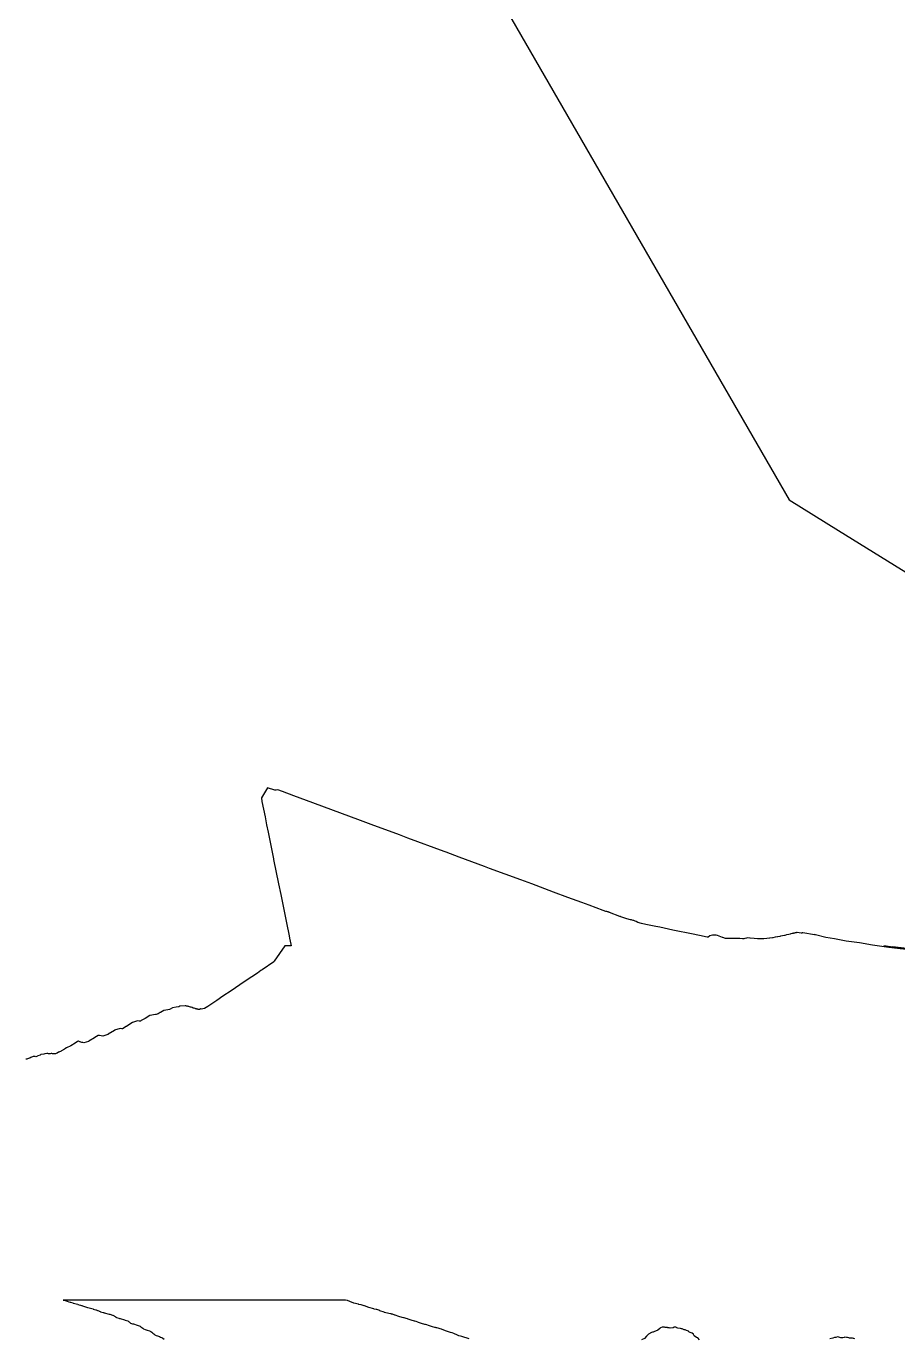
# Model space of a CAD drawing. Header units: metres. Extents: x 483462 to 484492, y 8428718 to 8429266.
# Drawn here: x 484148.2 to 484197.2, y 8428859.5 to 8428933.3 of the extents above; entities that cross this region are included whole.
import ezdxf

# ---------------------------------------------------------------- set-up
doc = ezdxf.new("R2010")
doc.units = ezdxf.units.M
doc.layers.add('C-TOPO-MAJR', color=9, linetype='Continuous')
doc.layers.add('C-TOPO-MINR', color=8, linetype='Continuous')

msp = doc.modelspace()

# ---------------------------------------------------------------- linework, layer by layer
at = {"layer": 'C-TOPO-MAJR', "color": 9, "linetype": 'Continuous', "lineweight": -3, "elevation": 1190, "flags": 128}
for points in [[(484174.496, 8428935.518), (484191.135, 8428906.667), (484193.907, 8428904.949), (484197.056, 8428902.998), (484200.662, 8428900.763)], [(484197.532, 8428881.412), (484196.742, 8428881.514), (484195.826, 8428881.641), (484195.088, 8428881.762), (484194.34, 8428881.868), (484193.687, 8428881.992), (484193.184, 8428882.064), (484192.613, 8428882.222), (484192.572, 8428882.228), (484192.564, 8428882.227), (484192.555, 8428882.224), (484191.907, 8428882.336), (484191.896, 8428882.333), (484191.885, 8428882.331), (484191.871, 8428882.327), (484191.854, 8428882.323), (484191.836, 8428882.318), (484191.813, 8428882.313), (484191.582, 8428882.351), (484191.539, 8428882.342), (484191.516, 8428882.337), (484191.473, 8428882.327), (484191.427, 8428882.317), (484191.38, 8428882.305), (484191.356, 8428882.3), (484191.293, 8428882.285), (484191.22, 8428882.267), (484191.197, 8428882.262), (484191.111, 8428882.241), (484191.007, 8428882.216), (484190.985, 8428882.212), (484190.883, 8428882.188), (484190.861, 8428882.183), (484190.75, 8428882.158), (484190.636, 8428882.134), (484190.615, 8428882.13), (484190.492, 8428882.105), (484190.472, 8428882.102), (484190.347, 8428882.078), (484190.211, 8428882.054), (484190.191, 8428882.052), (484190.054, 8428882.029), (484190.041, 8428882.028), (484190.028, 8428882.028), (484189.88, 8428882.008), (484189.867, 8428882.008), (484189.714, 8428881.996), (484189.702, 8428881.996), (484189.537, 8428881.991), (484189.524, 8428881.992), (484189.358, 8428881.997), (484189.344, 8428881.998), (484189.172, 8428882.009), (484189.155, 8428882.01), (484188.943, 8428882.028), (484188.927, 8428882.029), (484188.919, 8428882.03), (484188.793, 8428882.041), (484188.73, 8428882.026), (484188.647, 8428882.01), (484188.642, 8428882.009), (484188.637, 8428882.008), (484188.584, 8428882.002), (484188.577, 8428882.001), (484188.521, 8428881.995), (484188.511, 8428881.996), (484188.359, 8428882.007), (484188.341, 8428882.009), (484188.177, 8428882.02), (484188.167, 8428882.021), (484188.082, 8428882.015), (484188.076, 8428882.015), (484188.001, 8428882.008), (484187.996, 8428882.008), (484187.937, 8428882.01), (484187.933, 8428882.01), (484187.929, 8428882.01), (484187.87, 8428882.012), (484187.759, 8428882.006), (484187.746, 8428882.005), (484187.585, 8428882.01), (484187.565, 8428882.011), (484187.546, 8428882.017), (484187.399, 8428882.064), (484187.386, 8428882.07), (484187.202, 8428882.141), (484187.191, 8428882.143), (484187.094, 8428882.182), (484187.037, 8428882.193), (484187.03, 8428882.194), (484186.98, 8428882.203), (484186.844, 8428882.2), (484186.831, 8428882.198), (484186.743, 8428882.181), (484186.681, 8428882.16), (484186.583, 8428882.094), (484186.569, 8428882.092), (484186.561, 8428882.088), (484186.554, 8428882.085), (484186.52, 8428882.085), (484186.26, 8428882.138), (484186.179, 8428882.155), (484185.542, 8428882.289), (484184.77, 8428882.45), (484184.599, 8428882.486), (484183.86, 8428882.641), (484183.63, 8428882.69), (484183.081, 8428882.805), (484182.833, 8428882.857), (484182.616, 8428882.903), (484182.538, 8428882.968), (484182.476, 8428882.992), (484182.441, 8428883.005), (484182.405, 8428883.018), (484182.358, 8428883.032), (484182.309, 8428883.047), (484182.262, 8428883.056), (484182.216, 8428883.065), (484181.997, 8428883.11), (484181.772, 8428883.194), (484181.661, 8428883.236), (484181.647, 8428883.243), (484181.631, 8428883.251), (484181.612, 8428883.258), (484181.027, 8428883.477), (484181.006, 8428883.485), (484180.982, 8428883.494), (484180.956, 8428883.503), (484180.924, 8428883.513), (484180.887, 8428883.523), (484180.853, 8428883.53), (484180.819, 8428883.536), (484180.684, 8428883.586), (484179.895, 8428883.879), (484179.47, 8428884.036), (484178.693, 8428884.323), (484177.892, 8428884.621), (484176.66, 8428885.077), (484176.041, 8428885.307), (484174.287, 8428885.957), (484174.003, 8428886.062), (484172.578, 8428886.59), (484171.857, 8428886.858), (484171.736, 8428886.903), (484169.697, 8428887.658), (484169.224, 8428887.834), (484167.625, 8428888.427), (484166.882, 8428888.702), (484166.013, 8428889.024), (484164.859, 8428889.451), (484163.988, 8428889.773), (484163.279, 8428890.036), (484162.643, 8428890.271), (484162.384, 8428890.364), (484162.291, 8428890.361), (484162.221, 8428890.343), (484161.812, 8428890.491), (484161.458, 8428889.928), (484161.495, 8428889.715), (484161.67, 8428888.845), (484161.757, 8428888.4), (484161.838, 8428887.999), (484162.122, 8428886.59), (484162.141, 8428886.5), (484162.149, 8428886.46), (484162.428, 8428885.078), (484162.546, 8428884.494), (484162.699, 8428883.738), (484162.869, 8428882.897), (484163.017, 8428882.165), (484163.045, 8428882.027), (484163.111, 8428881.698), (484163.13, 8428881.604), (484163.107, 8428881.604), (484163.098, 8428881.604), (484163.087, 8428881.604), (484163.045, 8428881.604), (484162.909, 8428881.604), (484162.771, 8428881.604), (484162.172, 8428880.73), (484162.16, 8428880.697), (484161.507, 8428880.253), (484161.438, 8428880.206), (484161.241, 8428880.072), (484160.61, 8428879.645), (484160.257, 8428879.406), (484159.753, 8428879.066), (484159.302, 8428878.763), (484158.96, 8428878.534), (484158.619, 8428878.306), (484158.455, 8428878.198), (484158.272, 8428878.078), (484158.08, 8428878.046), (484158.044, 8428878.056), (484157.983, 8428878.015), (484157.951, 8428878.024), (484157.94, 8428878.018), (484157.908, 8428878.028), (484157.879, 8428878.036), (484157.853, 8428878.043), (484157.84, 8428878.043), (484157.816, 8428878.05), (484157.793, 8428878.056), (484157.758, 8428878.064), (484157.735, 8428878.07), (484157.675, 8428878.091), (484157.652, 8428878.097), (484157.628, 8428878.103), (484157.572, 8428878.125), (484157.512, 8428878.143), (484157.482, 8428878.15), (484157.427, 8428878.166), (484157.374, 8428878.181), (484157.348, 8428878.187), (484157.3, 8428878.2), (484157.259, 8428878.212), (484157.22, 8428878.223), (484157.184, 8428878.233), (484156.884, 8428878.211), (484156.815, 8428878.175), (484156.678, 8428878.149), (484156.463, 8428878.105), (484156.341, 8428878.036), (484156.303, 8428878.013), (484156.193, 8428878.003), (484155.973, 8428877.968), (484155.796, 8428877.861), (484155.766, 8428877.844), (484155.651, 8428877.781), (484155.61, 8428877.754), (484155.543, 8428877.743), (484155.508, 8428877.748), (484155.196, 8428877.684), (484154.92, 8428877.515), (484154.887, 8428877.497), (484154.711, 8428877.397), (484154.671, 8428877.371), (484154.618, 8428877.36), (484154.592, 8428877.363), (484154.497, 8428877.377), (484154.219, 8428877.285), (484153.896, 8428877.084), (484153.877, 8428877.073), (484153.853, 8428877.057), (484153.654, 8428876.942), (484153.631, 8428876.937), (484153.62, 8428876.938), (484153.514, 8428876.953), (484153.21, 8428876.851), (484153.201, 8428876.846), (484152.856, 8428876.628), (484152.855, 8428876.628), (484152.839, 8428876.618), (484152.828, 8428876.618), (484152.543, 8428876.514), (484152.447, 8428876.533), (484152.363, 8428876.55), (484152.281, 8428876.559), (484152.28, 8428876.559), (484152.28, 8428876.559), (484152.276, 8428876.557), (484152.09, 8428876.445), (484152.076, 8428876.436), (484151.761, 8428876.237), (484151.745, 8428876.227), (484151.48, 8428876.142), (484151.423, 8428876.157), (484151.365, 8428876.174), (484151.313, 8428876.192), (484151.264, 8428876.21), (484151.259, 8428876.21), (484151.176, 8428876.24), (484151.156, 8428876.237), (484151.132, 8428876.223), (484150.991, 8428876.133), (484150.749, 8428875.976), (484150.715, 8428875.956), (484150.534, 8428875.887), (484150.505, 8428875.87), (484150.416, 8428875.814), (484150.385, 8428875.796), (484150.226, 8428875.694), (484150.203, 8428875.681), (484150.077, 8428875.627), (484150.05, 8428875.613), (484149.987, 8428875.573), (484149.967, 8428875.563), (484149.892, 8428875.52), (484149.827, 8428875.519), (484149.769, 8428875.522), (484149.73, 8428875.534), (484149.712, 8428875.534), (484149.673, 8428875.545), (484149.648, 8428875.545), (484149.634, 8428875.542), (484149.592, 8428875.532), (484149.501, 8428875.535), (484149.45, 8428875.548), (484149.437, 8428875.551), (484149.402, 8428875.546), (484149.285, 8428875.527), (484149.23, 8428875.516), (484149.07, 8428875.481), (484149.023, 8428875.462), (484148.896, 8428875.41), (484148.867, 8428875.397), (484148.784, 8428875.361), (484148.734, 8428875.37), (484148.684, 8428875.379), (484148.667, 8428875.382), (484148.638, 8428875.371), (484148.497, 8428875.314), (484148.442, 8428875.291), (484148.41, 8428875.278), (484148.272, 8428875.222), (484148.227, 8428875.224)], [(484198.81, 8428881.312), (484196.962, 8428881.537), (484196.957, 8428881.533), (484196.953, 8428881.531), (484196.45, 8428881.604), (484196.953, 8428881.524), (484196.978, 8428881.521), (484198.802, 8428881.251)]]:
    msp.add_lwpolyline(points, dxfattribs=at)
at = {"layer": 'C-TOPO-MINR', "color": 8, "linetype": 'Continuous', "lineweight": -3, "elevation": 1188, "flags": 128}
for points in [[(484173.146, 8428859.5), (484173.078, 8428859.522), (484172.967, 8428859.557), (484172.902, 8428859.575), (484172.723, 8428859.629), (484172.662, 8428859.648), (484172.552, 8428859.682), (484172.492, 8428859.709), (484172.414, 8428859.743), (484172.354, 8428859.77), (484172.281, 8428859.802), (484172.177, 8428859.836), (484172.099, 8428859.862), (484172.035, 8428859.882), (484171.865, 8428859.935), (484171.721, 8428859.987), (484171.675, 8428860.008), (484171.63, 8428860.028), (484171.585, 8428860.048), (484171.517, 8428860.069), (484171.448, 8428860.09), (484171.39, 8428860.105), (484171.325, 8428860.124), (484171.289, 8428860.13), (484171.253, 8428860.136), (484171.213, 8428860.143), (484171.08, 8428860.182), (484170.911, 8428860.239), (484170.862, 8428860.256), (484170.763, 8428860.289), (484170.681, 8428860.311), (484170.648, 8428860.317), (484170.465, 8428860.365), (484170.297, 8428860.425), (484170.255, 8428860.439), (484170.159, 8428860.473), (484170.093, 8428860.491), (484170.065, 8428860.496), (484169.881, 8428860.546), (484169.706, 8428860.61), (484169.676, 8428860.622), (484169.598, 8428860.642), (484169.488, 8428860.681), (484169.449, 8428860.688), (484169.372, 8428860.701), (484169.181, 8428860.755), (484168.987, 8428860.828), (484168.957, 8428860.839), (484168.825, 8428860.885), (484168.774, 8428860.9), (484168.748, 8428860.903), (484168.723, 8428860.908), (484168.624, 8428860.925), (484168.379, 8428860.994), (484168.36, 8428861), (484168.127, 8428861.087), (484168.112, 8428861.093), (484167.955, 8428861.149), (484167.941, 8428861.154), (484167.923, 8428861.157), (484167.905, 8428861.16), (484167.792, 8428861.18), (484167.775, 8428861.183), (484167.503, 8428861.259), (484167.254, 8428861.352), (484167.245, 8428861.355), (484167.236, 8428861.359), (484167.074, 8428861.417), (484167.067, 8428861.419), (484167.058, 8428861.421), (484167.05, 8428861.422), (484166.936, 8428861.442), (484166.929, 8428861.444), (484166.667, 8428861.517), (484166.439, 8428861.605), (484166.436, 8428861.606), (484166.294, 8428861.658), (484166.293, 8428861.658), (484166.292, 8428861.659), (484166.194, 8428861.677), (484166.194, 8428861.677), (484166.183, 8428861.68), (484166.177, 8428861.68), (484166.154, 8428861.68), (484166.145, 8428861.68), (484166.09, 8428861.68), (484166.089, 8428861.68), (484166.088, 8428861.68), (484165.926, 8428861.68), (484165.924, 8428861.68), (484165.41, 8428861.68), (484165.404, 8428861.68), (484165.394, 8428861.68), (484165.378, 8428861.68), (484165.28, 8428861.68), (484165.269, 8428861.68), (484165.072, 8428861.68), (484164.877, 8428861.68), (484164.868, 8428861.68), (484164.86, 8428861.68), (484164.669, 8428861.68), (484164.637, 8428861.68), (484164.257, 8428861.68), (484164.215, 8428861.68), (484164.127, 8428861.68), (484164.102, 8428861.68), (484163.981, 8428861.68), (484163.894, 8428861.68), (484163.675, 8428861.68), (484163.37, 8428861.68), (484163.34, 8428861.68), (484163.216, 8428861.68), (484163.003, 8428861.68), (484162.875, 8428861.68), (484162.842, 8428861.68), (484162.625, 8428861.68), (484162.501, 8428861.68), (484162.312, 8428861.68), (484162.089, 8428861.68), (484161.893, 8428861.68), (484161.827, 8428861.68), (484161.639, 8428861.68), (484161.558, 8428861.68), (484161.416, 8428861.68), (484161.283, 8428861.68), (484161.06, 8428861.68), (484160.94, 8428861.68), (484160.69, 8428861.68), (484160.62, 8428861.68), (484160.543, 8428861.68), (484160.329, 8428861.68), (484160.27, 8428861.68), (484159.194, 8428861.68), (484158.949, 8428861.68), (484158.883, 8428861.68), (484158.489, 8428861.68), (484158.308, 8428861.68), (484158.207, 8428861.68), (484158.164, 8428861.68), (484158.12, 8428861.68), (484158.027, 8428861.68), (484157.819, 8428861.68), (484157.527, 8428861.68), (484157.444, 8428861.68), (484157.323, 8428861.68), (484156.929, 8428861.68), (484156.573, 8428861.68), (484156.486, 8428861.68), (484156.115, 8428861.68), (484156.029, 8428861.68), (484155.741, 8428861.68), (484155.645, 8428861.68), (484155.259, 8428861.68), (484155.183, 8428861.68), (484155.053, 8428861.68), (484154.923, 8428861.68), (484154.448, 8428861.68), (484154.356, 8428861.68), (484154.343, 8428861.68), (484154.33, 8428861.68), (484154.175, 8428861.68), (484154.118, 8428861.68), (484153.845, 8428861.68), (484153.544, 8428861.68), (484153.495, 8428861.68), (484153.409, 8428861.68), (484153.361, 8428861.68), (484153.343, 8428861.68), (484153.177, 8428861.68), (484153.16, 8428861.68), (484153.14, 8428861.68), (484152.833, 8428861.68), (484152.811, 8428861.68), (484152.485, 8428861.68), (484152.453, 8428861.68), (484152.373, 8428861.68), (484152.325, 8428861.68), (484152.158, 8428861.68), (484152.129, 8428861.68), (484151.819, 8428861.68), (484151.538, 8428861.68), (484151.527, 8428861.68), (484151.467, 8428861.68), (484151.403, 8428861.68), (484151.393, 8428861.68), (484151.38, 8428861.68), (484151.222, 8428861.68), (484151.205, 8428861.68), (484150.923, 8428861.68), (484150.912, 8428861.68), (484150.755, 8428861.68), (484150.656, 8428861.68), (484150.65, 8428861.68), (484150.552, 8428861.68), (484150.431, 8428861.68), (484150.43, 8428861.68), (484150.324, 8428861.68), (484150.421, 8428861.65), (484150.422, 8428861.65), (484150.423, 8428861.65), (484150.534, 8428861.616), (484150.535, 8428861.616), (484150.627, 8428861.591), (484150.629, 8428861.591), (484150.719, 8428861.561), (484150.722, 8428861.56), (484150.867, 8428861.519), (484150.873, 8428861.517), (484151.133, 8428861.444), (484151.143, 8428861.441), (484151.288, 8428861.4), (484151.295, 8428861.398), (484151.352, 8428861.377), (484151.359, 8428861.375), (484151.412, 8428861.355), (484151.457, 8428861.338), (484151.464, 8428861.336), (484151.509, 8428861.319), (484151.517, 8428861.317), (484151.679, 8428861.272), (484151.69, 8428861.269), (484151.706, 8428861.264), (484151.995, 8428861.185), (484152.007, 8428861.181), (484152.162, 8428861.138), (484152.171, 8428861.135), (484152.18, 8428861.132), (484152.25, 8428861.105), (484152.259, 8428861.101), (484152.323, 8428861.073), (484152.332, 8428861.069), (484152.4, 8428861.036), (484152.41, 8428861.031), (484152.568, 8428860.987), (484152.579, 8428860.982), (484152.596, 8428860.977), (484152.626, 8428860.969), (484152.911, 8428860.89), (484152.933, 8428860.883), (484153.087, 8428860.84), (484153.104, 8428860.831), (484153.143, 8428860.81), (484153.181, 8428860.788), (484153.198, 8428860.779), (484153.236, 8428860.752), (484153.275, 8428860.726), (484153.293, 8428860.713), (484153.312, 8428860.701), (484153.454, 8428860.66), (484153.478, 8428860.653), (484153.517, 8428860.643), (484153.768, 8428860.572), (484153.802, 8428860.56), (484153.944, 8428860.518), (484153.991, 8428860.48), (484154.021, 8428860.456), (484154.069, 8428860.418), (484154.101, 8428860.393), (484154.218, 8428860.356), (484154.27, 8428860.34), (484154.47, 8428860.28), (484154.529, 8428860.261), (484154.647, 8428860.223), (484154.692, 8428860.186), (484154.744, 8428860.143), (484154.794, 8428860.101), (484154.839, 8428860.062), (484154.925, 8428860.031), (484154.977, 8428860.013), (484155.031, 8428859.994), (484155.17, 8428859.947), (484155.255, 8428859.916), (484155.306, 8428859.874), (484155.365, 8428859.825), (484155.415, 8428859.784), (484155.476, 8428859.732), (484155.553, 8428859.7), (484155.614, 8428859.675), (484155.733, 8428859.629), (484155.796, 8428859.604), (484155.87, 8428859.573), (484155.917, 8428859.537), (484155.994, 8428859.477)], [(484186.094, 8428859.457), (484185.992, 8428859.556), (484185.925, 8428859.573), (484185.791, 8428859.674), (484185.76, 8428859.742), (484185.746, 8428859.772), (484185.672, 8428859.823), (484185.617, 8428859.84), (484185.567, 8428859.859), (484185.494, 8428859.9), (484185.467, 8428859.928), (484185.407, 8428859.962), (484185.367, 8428859.977), (484185.327, 8428859.99), (484185.288, 8428860.003), (484185.265, 8428860.009), (484185.232, 8428860.017), (484185.198, 8428860.026), (484185.16, 8428860.043), (484185.121, 8428860.058), (484185.08, 8428860.073), (484185.017, 8428860.083), (484184.875, 8428860.097), (484184.817, 8428860.127), (484184.792, 8428860.139), (484184.761, 8428860.155), (484184.671, 8428860.156), (484184.603, 8428860.115), (484184.435, 8428860.106), (484184.393, 8428860.114), (484184.366, 8428860.124), (484184.32, 8428860.127), (484184.29, 8428860.139), (484184.243, 8428860.142), (484184.209, 8428860.15), (484184.164, 8428860.148), (484184.125, 8428860.155), (484184.082, 8428860.151), (484184.042, 8428860.154), (484184.001, 8428860.156), (484183.891, 8428860.123), (484183.858, 8428860.093), (484183.754, 8428859.998), (484183.529, 8428859.891), (484183.484, 8428859.882), (484183.442, 8428859.874), (484183.394, 8428859.869), (484183.225, 8428859.769), (484183.188, 8428859.733), (484183.119, 8428859.656), (484183.007, 8428859.527), (484182.826, 8428859.443)], [(484194.829, 8428859.499), (484194.772, 8428859.518), (484194.745, 8428859.528), (484194.686, 8428859.537), (484194.653, 8428859.537), (484194.586, 8428859.538), (484194.525, 8428859.537), (484194.477, 8428859.552), (484194.409, 8428859.573), (484194.362, 8428859.586), (484194.257, 8428859.595), (484194.221, 8428859.586), (484194.146, 8428859.565), (484194.029, 8428859.558), (484193.985, 8428859.571), (484193.931, 8428859.589), (484193.855, 8428859.608), (484193.748, 8428859.587), (484193.688, 8428859.575), (484193.585, 8428859.55), (484193.425, 8428859.508)]]:
    msp.add_lwpolyline(points, dxfattribs=at)

doc.saveas('drawing.dxf')
